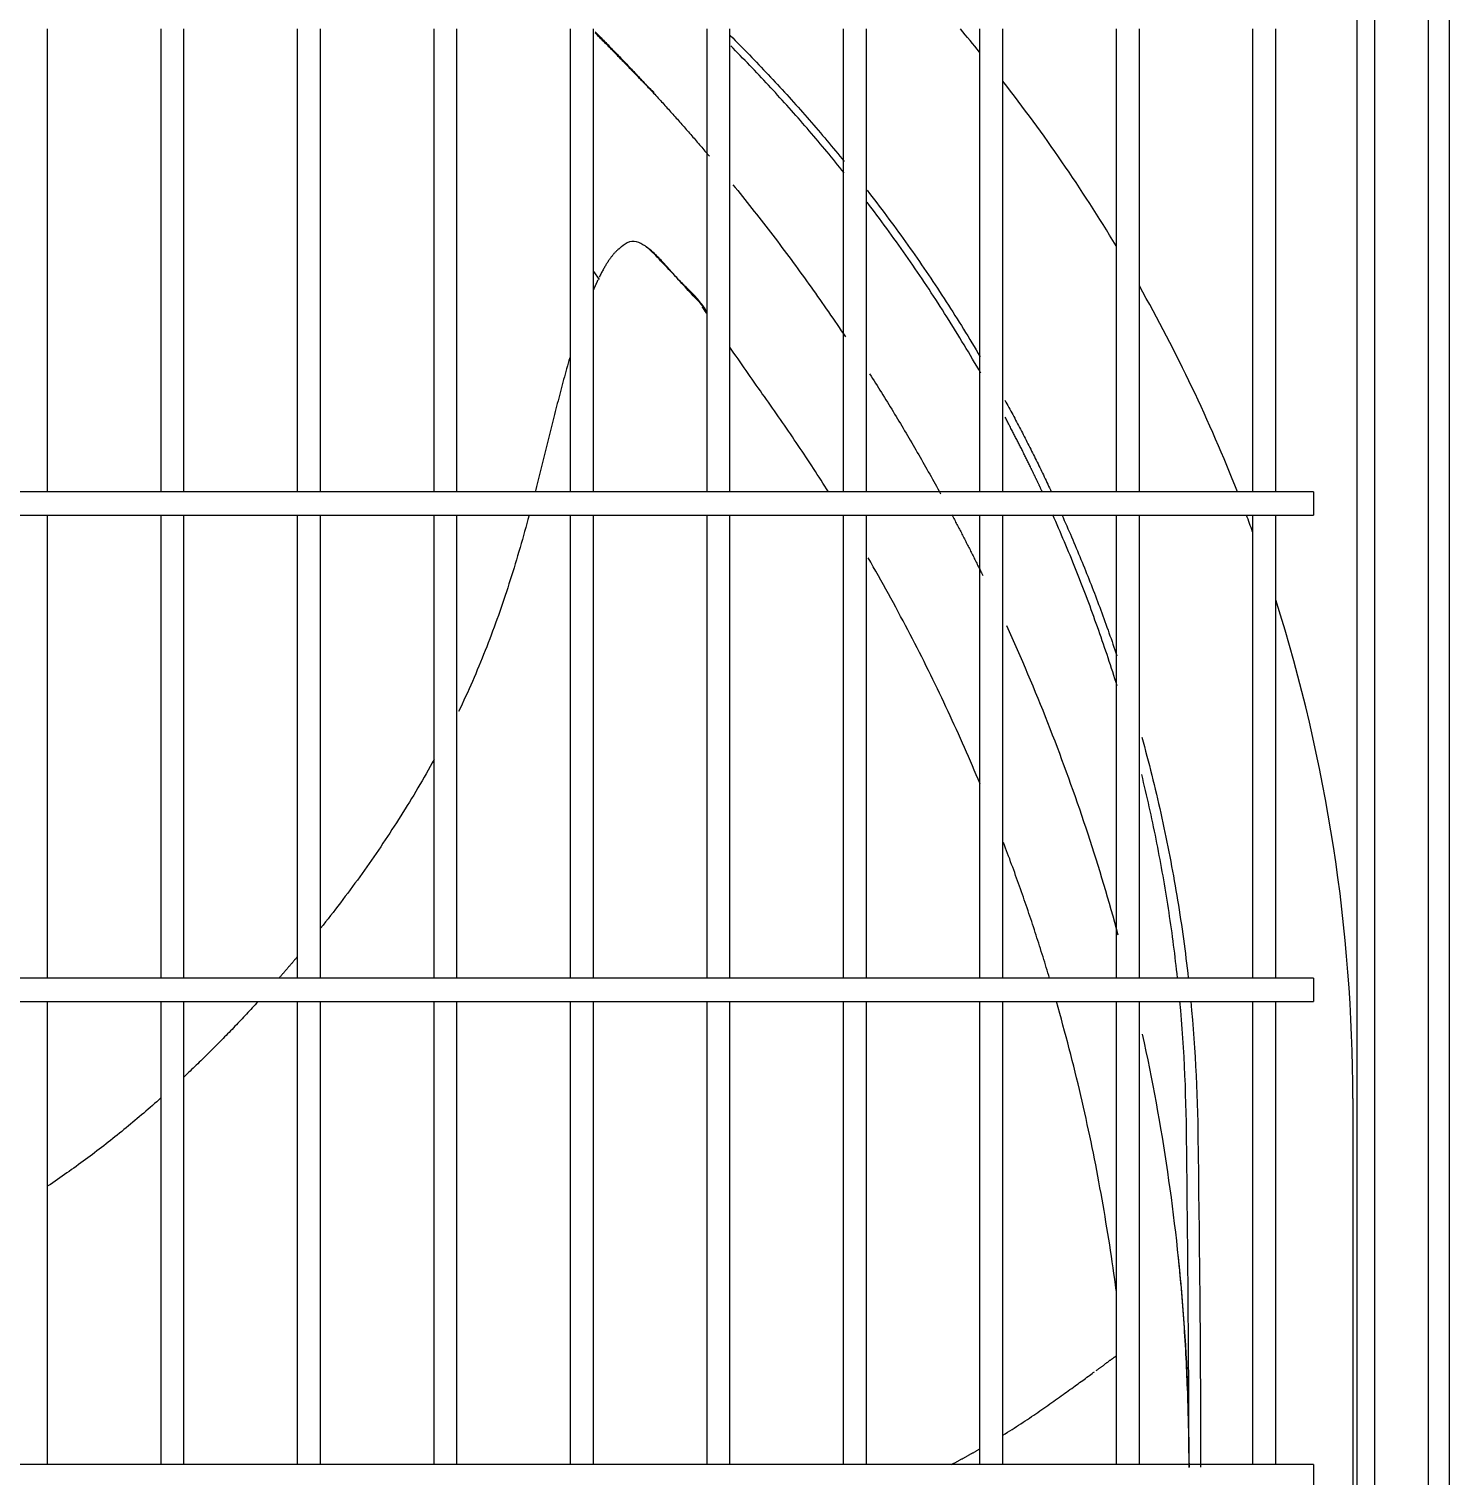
# Model space of a CAD drawing. Header units: millimetres. Extents: x 0 to 504600, y 0 to 118800.
# Drawn here: x 437245.8 to 437490.3, y 46058.7 to 46308 of the extents above; entities that cross this region are included whole.
import ezdxf

# ---------------------------------------------------------------- set-up
doc = ezdxf.new("R2010")
doc.units = ezdxf.units.MM
doc.header["$LTSCALE"] = 200
doc.layers.add('LG-AIRCON', color=240, linetype='Continuous')

# ---------------------------------------------------------------- blocks, each defined once
blk = doc.blocks.new('UXC')
at = {"layer": 'LG-AIRCON', "color": 0}
for p, q in [((371.59, 110.97), (371.59, 650.97)), ((375.12, 650.97), (375.12, 110.97)), ((359.31, 114.82), (359.31, 647.11)), ((362.28, 647.11), (362.28, 114.82)), ((133.8, 550.5), (133.8, 630.24)), ((153.3, 630.24), (153.3, 550.5)), ((157.3, 550.5), (157.3, 630.24)), ((176.8, 630.24), (176.8, 550.5)), ((180.8, 550.5), (180.8, 630.24)), ((200.3, 630.24), (200.3, 550.5)), ((204.3, 550.5), (204.3, 630.24)), ((223.8, 630.24), (223.8, 550.5)), ((227.8, 550.5), (227.8, 630.24)), ((247.3, 630.24), (247.3, 550.5)), ((251.3, 550.5), (251.3, 630.24)), ((270.8, 630.25), (270.8, 550.5)), ((274.8, 550.5), (274.8, 630.25)), ((294.3, 630.25), (294.3, 550.5)), ((298.3, 550.5), (298.3, 630.25)), ((317.8, 630.25), (317.8, 550.5)), ((321.8, 550.5), (321.8, 630.25)), ((341.3, 630.25), (341.3, 550.5)), ((345.3, 550.5), (345.3, 630.25)), ((227.8, 588.48), (228.77, 587.09)), ((351.81, 550.5), (-393.71, 550.5)), ((351.81, 550.5), (351.81, 548.5)), ((351.81, 548.5), (351.81, 546.5)), ((-393.71, 546.5), (351.81, 546.5)), ((133.8, 466.74), (133.8, 546.5)), ((153.3, 546.5), (153.3, 466.74)), ((157.3, 466.74), (157.3, 546.5)), ((176.8, 546.5), (176.8, 466.74)), ((180.8, 466.74), (180.8, 546.5)), ((200.3, 546.5), (200.3, 466.74)), ((204.3, 466.74), (204.3, 546.5)), ((223.8, 546.5), (223.8, 466.74)), ((227.8, 466.74), (227.8, 546.5)), ((247.3, 546.5), (247.3, 466.74)), ((251.3, 466.74), (251.3, 546.5)), ((270.8, 546.5), (270.8, 466.75)), ((274.8, 466.75), (274.8, 546.5)), ((294.3, 546.5), (294.3, 466.75)), ((298.3, 466.75), (298.3, 546.5)), ((317.8, 546.5), (317.8, 466.75)), ((321.8, 466.75), (321.8, 546.5)), ((341.3, 546.5), (341.3, 466.75)), ((345.3, 466.75), (345.3, 546.5)), ((351.81, 466.75), (-393.71, 466.75)), ((351.81, 466.75), (351.81, 464.75)), ((351.81, 464.75), (351.81, 462.75)), ((-393.71, 462.75), (351.81, 462.75)), ((133.8, 383), (133.8, 462.75)), ((153.3, 462.75), (153.3, 383)), ((157.3, 383), (157.3, 462.75)), ((176.8, 462.75), (176.8, 383)), ((180.8, 383), (180.8, 462.75)), ((200.3, 462.75), (200.3, 383)), ((204.3, 383), (204.3, 462.75)), ((223.8, 462.75), (223.8, 383)), ((227.8, 383), (227.8, 462.75)), ((247.3, 462.75), (247.3, 383)), ((251.3, 383), (251.3, 462.75)), ((270.8, 462.75), (270.8, 383)), ((274.8, 383), (274.8, 462.75)), ((294.3, 462.75), (294.3, 383)), ((298.3, 383), (298.3, 462.75)), ((317.8, 462.75), (317.8, 383)), ((321.8, 383), (321.8, 462.75)), ((341.3, 462.75), (341.3, 383)), ((345.3, 383), (345.3, 462.75)), ((358.55, 446), (358.55, 316)), ((351.81, 383), (-393.71, 383)), ((351.81, 383), (351.81, 381)), ((351.81, 381), (351.81, 379))]:
    blk.add_line(p, q, dxfattribs=at)
for points in [[(228.1, 629.55), (228.3, 629.35), (228.51, 629.14), (228.71, 628.94), (228.91, 628.73), (229.12, 628.53), (229.32, 628.32), (229.53, 628.12), (229.73, 627.91), (229.93, 627.71), (230.14, 627.5), (230.34, 627.3), (230.54, 627.09), (230.75, 626.88), (230.95, 626.68), (231.15, 626.47), (231.35, 626.26), (231.56, 626.06), (231.76, 625.85), (231.96, 625.64), (232.16, 625.44), (232.36, 625.23), (232.57, 625.02), (232.77, 624.82), (232.97, 624.61), (233.17, 624.4), (233.37, 624.19), (233.57, 623.98), (233.77, 623.78), (233.98, 623.57), (234.18, 623.36), (234.38, 623.15), (234.58, 622.94), (234.78, 622.74), (234.98, 622.53), (235.18, 622.32), (235.38, 622.11), (235.58, 621.9), (235.78, 621.69), (235.98, 621.49), (236.18, 621.28), (236.38, 621.07), (236.58, 620.86), (236.78, 620.65), (236.98, 620.44), (237.19, 620.23), (237.39, 620.03), (237.59, 619.82), (237.79, 619.61), (237.99, 619.4), (238.19, 619.19)], [(228.11, 629.72), (228.31, 629.52), (228.51, 629.32), (228.71, 629.12), (228.91, 628.92), (229.11, 628.71), (229.31, 628.51), (229.51, 628.31), (229.71, 628.1), (229.91, 627.9), (230.11, 627.7), (230.31, 627.49), (230.51, 627.29), (230.71, 627.08), (230.91, 626.88), (231.11, 626.67), (231.32, 626.46), (231.52, 626.26), (231.72, 626.05), (231.92, 625.84), (232.12, 625.63), (232.32, 625.42), (232.52, 625.22), (232.72, 625.01), (232.93, 624.8), (233.13, 624.59), (233.33, 624.38), (233.53, 624.17), (233.73, 623.95), (233.93, 623.74), (234.13, 623.53), (234.34, 623.32), (234.54, 623.11), (234.74, 622.89), (234.94, 622.68), (235.14, 622.47), (235.34, 622.25), (235.55, 622.04), (235.75, 621.82), (235.95, 621.61), (236.15, 621.39), (236.35, 621.17), (236.55, 620.96), (236.76, 620.74), (236.96, 620.52), (237.16, 620.3), (237.36, 620.09), (237.56, 619.87), (237.77, 619.65), (237.97, 619.43), (238.17, 619.21)], [(251.37, 629.1), (251.79, 628.69), (252.2, 628.27), (252.62, 627.86), (253.03, 627.44), (253.44, 627.02), (253.85, 626.6), (254.26, 626.19), (254.67, 625.77), (255.08, 625.34), (255.49, 624.92), (255.89, 624.5), (256.3, 624.08), (256.7, 623.65), (257.11, 623.23), (257.51, 622.8), (257.91, 622.38), (258.31, 621.95), (258.71, 621.52), (259.11, 621.09), (259.51, 620.66), (259.9, 620.23), (260.3, 619.8), (260.69, 619.37), (261.09, 618.94), (261.48, 618.51), (261.87, 618.07), (262.26, 617.64), (262.65, 617.2), (263.04, 616.77), (263.43, 616.33), (263.82, 615.89), (264.2, 615.45), (264.59, 615.01), (264.97, 614.57), (265.35, 614.13), (265.74, 613.69), (266.12, 613.25), (266.5, 612.81), (266.88, 612.36), (267.25, 611.92), (267.63, 611.47), (268.01, 611.03), (268.38, 610.58), (268.76, 610.13), (269.13, 609.68), (269.5, 609.23), (269.87, 608.78), (270.24, 608.33), (270.61, 607.88), (270.98, 607.43)], [(270.96, 605.47), (270.59, 605.93), (270.22, 606.39), (269.85, 606.84), (269.48, 607.3), (269.11, 607.75), (268.74, 608.2), (268.37, 608.66), (267.99, 609.11), (267.62, 609.56), (267.24, 610.01), (266.86, 610.46), (266.49, 610.91), (266.11, 611.36), (265.73, 611.8), (265.35, 612.25), (264.97, 612.69), (264.58, 613.14), (264.2, 613.58), (263.81, 614.02), (263.43, 614.47), (263.04, 614.91), (262.66, 615.35), (262.27, 615.79), (261.88, 616.22), (261.49, 616.66), (261.1, 617.1), (260.7, 617.53), (260.31, 617.97), (259.92, 618.4), (259.52, 618.84), (259.13, 619.27), (258.73, 619.7), (258.33, 620.13), (257.93, 620.56), (257.53, 620.99), (257.13, 621.42), (256.73, 621.85), (256.33, 622.27), (255.93, 622.7), (255.52, 623.12), (255.12, 623.55), (254.71, 623.97), (254.3, 624.39), (253.9, 624.82), (253.49, 625.24), (253.08, 625.66), (252.67, 626.08), (252.25, 626.49), (251.84, 626.91), (251.43, 627.33)], [(235.79, 621.77), (235.84, 621.72), (235.89, 621.67), (235.93, 621.62), (235.98, 621.56), (236.03, 621.51), (236.08, 621.46), (236.12, 621.41), (236.17, 621.36), (236.22, 621.31), (236.27, 621.26), (236.32, 621.2), (236.36, 621.15), (236.41, 621.1), (236.46, 621.05), (236.51, 621), (236.56, 620.95), (236.61, 620.9), (236.66, 620.85), (236.7, 620.8), (236.75, 620.75), (236.8, 620.7), (236.85, 620.65), (236.9, 620.6), (236.95, 620.55), (237, 620.5), (237.05, 620.45), (237.1, 620.4), (237.15, 620.35), (237.2, 620.3), (237.25, 620.25), (237.3, 620.2), (237.35, 620.15), (237.4, 620.1), (237.45, 620.05), (237.5, 620.01), (237.55, 619.96), (237.6, 619.91), (237.65, 619.86), (237.7, 619.81), (237.75, 619.76), (237.81, 619.71), (237.86, 619.67), (237.91, 619.62), (237.96, 619.57), (238.01, 619.52), (238.06, 619.47), (238.11, 619.43), (238.17, 619.38), (238.22, 619.33), (238.27, 619.28)], [(238.17, 619.21), (238.36, 618.99), (238.56, 618.78), (238.75, 618.56), (238.95, 618.35), (239.14, 618.13), (239.34, 617.92), (239.53, 617.7), (239.73, 617.49), (239.92, 617.27), (240.12, 617.06), (240.31, 616.84), (240.51, 616.62), (240.7, 616.41), (240.89, 616.19), (241.09, 615.98), (241.28, 615.76), (241.48, 615.54), (241.67, 615.33), (241.86, 615.11), (242.06, 614.89), (242.25, 614.68), (242.44, 614.46), (242.63, 614.24), (242.83, 614.03), (243.02, 613.81), (243.21, 613.59), (243.4, 613.38), (243.6, 613.16), (243.79, 612.94), (243.98, 612.72), (244.17, 612.5), (244.36, 612.28), (244.55, 612.07), (244.74, 611.85), (244.93, 611.63), (245.12, 611.41), (245.31, 611.19), (245.5, 610.97), (245.69, 610.75), (245.88, 610.53), (246.07, 610.31), (246.26, 610.09), (246.45, 609.87), (246.64, 609.65), (246.82, 609.43), (247.01, 609.2), (247.2, 608.98), (247.39, 608.76), (247.57, 608.54), (247.76, 608.32)], [(251.82, 603.42), (252.23, 602.91), (252.64, 602.4), (253.05, 601.9), (253.46, 601.39), (253.87, 600.88), (254.27, 600.37), (254.68, 599.86), (255.09, 599.34), (255.49, 598.83), (255.89, 598.32), (256.29, 597.8), (256.69, 597.29), (257.09, 596.77), (257.49, 596.26), (257.89, 595.74), (258.29, 595.22), (258.68, 594.7), (259.08, 594.19), (259.47, 593.67), (259.87, 593.14), (260.26, 592.62), (260.65, 592.1), (261.04, 591.58), (261.43, 591.05), (261.82, 590.53), (262.21, 590), (262.59, 589.48), (262.98, 588.95), (263.36, 588.43), (263.75, 587.9), (264.13, 587.37), (264.51, 586.84), (264.89, 586.31), (265.27, 585.78), (265.65, 585.25), (266.02, 584.71), (266.4, 584.18), (266.78, 583.65), (267.15, 583.11), (267.52, 582.58), (267.9, 582.04), (268.27, 581.51), (268.64, 580.97), (269.01, 580.43), (269.38, 579.89), (269.74, 579.35), (270.11, 578.81), (270.48, 578.27), (270.84, 577.73), (271.2, 577.19)], [(274.92, 602.47), (275.34, 601.93), (275.76, 601.38), (276.18, 600.83), (276.6, 600.28), (277.02, 599.73), (277.44, 599.17), (277.85, 598.62), (278.27, 598.06), (278.68, 597.51), (279.09, 596.95), (279.5, 596.39), (279.91, 595.83), (280.32, 595.27), (280.72, 594.71), (281.13, 594.15), (281.53, 593.59), (281.93, 593.02), (282.33, 592.45), (282.73, 591.89), (283.13, 591.32), (283.52, 590.75), (283.92, 590.18), (284.31, 589.61), (284.7, 589.04), (285.09, 588.46), (285.48, 587.89), (285.87, 587.31), (286.26, 586.74), (286.64, 586.16), (287.03, 585.58), (287.41, 585), (287.79, 584.42), (288.17, 583.84), (288.55, 583.25), (288.92, 582.67), (289.3, 582.08), (289.67, 581.5), (290.04, 580.91), (290.42, 580.32), (290.78, 579.73), (291.15, 579.14), (291.52, 578.55), (291.89, 577.95), (292.25, 577.36), (292.61, 576.76), (292.97, 576.17), (293.33, 575.57), (293.69, 574.97), (294.05, 574.37), (294.4, 573.77)], [(294.5, 570.94), (294.15, 571.56), (293.79, 572.17), (293.44, 572.78), (293.08, 573.39), (292.72, 574), (292.36, 574.61), (291.99, 575.22), (291.63, 575.83), (291.26, 576.43), (290.89, 577.04), (290.52, 577.64), (290.15, 578.25), (289.78, 578.85), (289.41, 579.45), (289.03, 580.05), (288.65, 580.65), (288.27, 581.25), (287.89, 581.85), (287.51, 582.45), (287.13, 583.04), (286.74, 583.64), (286.36, 584.23), (285.97, 584.82), (285.58, 585.42), (285.19, 586.01), (284.79, 586.6), (284.4, 587.18), (284, 587.77), (283.61, 588.36), (283.21, 588.94), (282.81, 589.53), (282.4, 590.11), (282, 590.69), (281.6, 591.27), (281.19, 591.85), (280.78, 592.43), (280.37, 593.01), (279.96, 593.58), (279.55, 594.16), (279.13, 594.73), (278.72, 595.31), (278.3, 595.88), (277.88, 596.45), (277.46, 597.02), (277.04, 597.59), (276.62, 598.16), (276.19, 598.72), (275.77, 599.29), (275.34, 599.86), (274.91, 600.42)], [(247.34, 581.24), (247.25, 581.58), (247.11, 581.9), (246.9, 582.2), (246.66, 582.51), (246.39, 582.81), (246.11, 583.11), (245.83, 583.41), (245.54, 583.71), (245.26, 584), (244.98, 584.3), (244.69, 584.6), (244.41, 584.9), (244.13, 585.2), (243.86, 585.51), (243.58, 585.81), (243.3, 586.12), (243.03, 586.42), (242.75, 586.73), (242.47, 587.03), (242.19, 587.33), (241.91, 587.63), (241.63, 587.94), (241.35, 588.24), (241.07, 588.54), (240.79, 588.84), (240.5, 589.14), (240.22, 589.43), (239.94, 589.73), (239.65, 590.03), (239.37, 590.33), (239.09, 590.63), (238.8, 590.93), (238.52, 591.23), (238.23, 591.52), (237.94, 591.81), (237.64, 592.09), (237.33, 592.36), (237.01, 592.62), (236.68, 592.86), (236.33, 593.08), (235.97, 593.28), (235.59, 593.44), (235.2, 593.55), (234.79, 593.61), (234.39, 593.62), (233.99, 593.55), (233.61, 593.41), (233.26, 593.2), (232.93, 592.96), (232.62, 592.69)], [(232.62, 592.69), (232.54, 592.64), (232.47, 592.59), (232.4, 592.54), (232.33, 592.49), (232.27, 592.44), (232.21, 592.39), (232.15, 592.34), (232.08, 592.29), (232.02, 592.23), (231.95, 592.17), (231.87, 592.09), (231.79, 592.02), (231.71, 591.94), (231.63, 591.86), (231.55, 591.78), (231.48, 591.7), (231.41, 591.62), (231.34, 591.54), (231.27, 591.46), (231.2, 591.38), (231.12, 591.28), (231.04, 591.19), (230.96, 591.08), (230.88, 590.98), (230.8, 590.87), (230.72, 590.76), (230.64, 590.66), (230.57, 590.56), (230.5, 590.46), (230.42, 590.35), (230.34, 590.23), (230.26, 590.1), (230.17, 589.96), (230.09, 589.84), (230.01, 589.72), (229.94, 589.6), (229.86, 589.47), (229.78, 589.34), (229.7, 589.2), (229.62, 589.06), (229.53, 588.91), (229.45, 588.75), (229.37, 588.61), (229.29, 588.46), (229.21, 588.32), (229.14, 588.17), (229.06, 588.02), (228.97, 587.85), (228.89, 587.69), (228.81, 587.52)], [(246.82, 582.36), (246.65, 582.59), (246.48, 582.82), (246.3, 583.04), (246.12, 583.27), (245.94, 583.49), (245.75, 583.71), (245.56, 583.93), (245.37, 584.14), (245.18, 584.35), (244.98, 584.56), (244.78, 584.76), (244.58, 584.97), (244.37, 585.17), (244.17, 585.37), (243.96, 585.57), (243.75, 585.77), (243.55, 585.97), (243.34, 586.17), (243.14, 586.38), (242.93, 586.58), (242.73, 586.79), (242.53, 586.99), (242.34, 587.2), (242.14, 587.41), (241.95, 587.63), (241.76, 587.84), (241.56, 588.05), (241.37, 588.27), (241.18, 588.48), (240.99, 588.7), (240.8, 588.91), (240.61, 589.13), (240.42, 589.34), (240.23, 589.56), (240.03, 589.77), (239.84, 589.98), (239.64, 590.19), (239.45, 590.4), (239.25, 590.6), (239.05, 590.81), (238.84, 591.01), (238.64, 591.22), (238.43, 591.42), (238.23, 591.62), (238.01, 591.81), (237.8, 592.01), (237.58, 592.2), (237.36, 592.39), (237.13, 592.56), (236.89, 592.72)], [(228.56, 587.02), (228.55, 586.98), (228.53, 586.95), (228.52, 586.92), (228.5, 586.88), (228.49, 586.85), (228.47, 586.81), (228.45, 586.78), (228.44, 586.74), (228.42, 586.71), (228.41, 586.68), (228.39, 586.64), (228.38, 586.61), (228.36, 586.57), (228.34, 586.54), (228.33, 586.5), (228.31, 586.47), (228.3, 586.44), (228.28, 586.4), (228.27, 586.37), (228.25, 586.33), (228.23, 586.3), (228.22, 586.26), (228.2, 586.23), (228.19, 586.19), (228.17, 586.16), (228.16, 586.12), (228.14, 586.09), (228.12, 586.06), (228.11, 586.02), (228.09, 585.99), (228.08, 585.95), (228.06, 585.92), (228.05, 585.88), (228.03, 585.85), (228.02, 585.81), (228, 585.78), (227.99, 585.74), (227.97, 585.71), (227.95, 585.67), (227.94, 585.64), (227.92, 585.6), (227.91, 585.57), (227.89, 585.53), (227.88, 585.5), (227.86, 585.47), (227.85, 585.43), (227.83, 585.4), (227.82, 585.36), (227.8, 585.33), (227.79, 585.29)], [(247.32, 581.22), (247.3, 581.24), (247.29, 581.26), (247.27, 581.28), (247.26, 581.31), (247.24, 581.33), (247.23, 581.35), (247.21, 581.37), (247.2, 581.4), (247.18, 581.42), (247.17, 581.44), (247.15, 581.46), (247.14, 581.48), (247.12, 581.51), (247.1, 581.53), (247.09, 581.55), (247.07, 581.57), (247.06, 581.6), (247.04, 581.62), (247.03, 581.64), (247.01, 581.66), (247, 581.68), (246.98, 581.71), (246.97, 581.73), (246.95, 581.75), (246.94, 581.77), (246.92, 581.8), (246.91, 581.82), (246.89, 581.84), (246.88, 581.86), (246.86, 581.89), (246.85, 581.91), (246.83, 581.93), (246.82, 581.95), (246.8, 581.97), (246.79, 582), (246.77, 582.02), (246.76, 582.04), (246.74, 582.06), (246.73, 582.09), (246.71, 582.11), (246.7, 582.13), (246.68, 582.15), (246.67, 582.18), (246.65, 582.2), (246.63, 582.22), (246.62, 582.24), (246.6, 582.26), (246.59, 582.29), (246.57, 582.31), (246.56, 582.33)], [(223.71, 573.59), (223.57, 573.13), (223.44, 572.66), (223.31, 572.2), (223.18, 571.73), (223.05, 571.27), (222.92, 570.8), (222.8, 570.34), (222.67, 569.87), (222.55, 569.41), (222.42, 568.95), (222.3, 568.49), (222.18, 568.02), (222.06, 567.56), (221.94, 567.1), (221.82, 566.63), (221.7, 566.17), (221.58, 565.71), (221.46, 565.25), (221.35, 564.79), (221.23, 564.33), (221.11, 563.86), (221, 563.4), (220.88, 562.94), (220.76, 562.48), (220.65, 562.02), (220.54, 561.56), (220.42, 561.1), (220.31, 560.64), (220.19, 560.18), (220.08, 559.72), (219.96, 559.25), (219.85, 558.79), (219.74, 558.33), (219.62, 557.87), (219.51, 557.41), (219.39, 556.95), (219.28, 556.49), (219.16, 556.03), (219.05, 555.56), (218.93, 555.1), (218.82, 554.64), (218.7, 554.18), (218.59, 553.72), (218.47, 553.25), (218.35, 552.79), (218.24, 552.33), (218.12, 551.87), (218, 551.41), (217.88, 550.94), (217.76, 550.48)], [(268.26, 550.51), (267.95, 551.01), (267.63, 551.51), (267.31, 552.01), (266.99, 552.52), (266.67, 553.02), (266.35, 553.52), (266.02, 554.02), (265.7, 554.52), (265.38, 555.02), (265.05, 555.52), (264.72, 556.02), (264.39, 556.52), (264.06, 557.02), (263.73, 557.51), (263.4, 558.01), (263.07, 558.51), (262.73, 559.01), (262.39, 559.5), (262.06, 560), (261.72, 560.5), (261.38, 560.99), (261.04, 561.49), (260.69, 561.98), (260.35, 562.47), (260.01, 562.97), (259.66, 563.46), (259.32, 563.96), (258.97, 564.45), (258.62, 564.95), (258.28, 565.44), (257.93, 565.94), (257.58, 566.43), (257.23, 566.93), (256.88, 567.42), (256.54, 567.92), (256.19, 568.41), (255.84, 568.91), (255.49, 569.41), (255.14, 569.9), (254.79, 570.4), (254.44, 570.9), (254.09, 571.4), (253.74, 571.9), (253.4, 572.4), (253.05, 572.9), (252.7, 573.4), (252.35, 573.9), (252, 574.41), (251.65, 574.91), (251.3, 575.41)], [(275.35, 570.85), (275.61, 570.44), (275.87, 570.04), (276.12, 569.63), (276.38, 569.23), (276.63, 568.82), (276.89, 568.42), (277.14, 568.01), (277.4, 567.6), (277.65, 567.2), (277.9, 566.79), (278.16, 566.38), (278.41, 565.97), (278.66, 565.56), (278.91, 565.15), (279.16, 564.74), (279.41, 564.33), (279.66, 563.92), (279.91, 563.51), (280.15, 563.1), (280.4, 562.69), (280.65, 562.28), (280.89, 561.87), (281.14, 561.46), (281.38, 561.04), (281.63, 560.63), (281.87, 560.22), (282.12, 559.81), (282.36, 559.39), (282.6, 558.98), (282.84, 558.56), (283.08, 558.15), (283.32, 557.73), (283.56, 557.32), (283.8, 556.9), (284.04, 556.49), (284.28, 556.07), (284.52, 555.65), (284.75, 555.23), (284.99, 554.82), (285.23, 554.4), (285.46, 553.98), (285.7, 553.56), (285.93, 553.14), (286.17, 552.72), (286.4, 552.31), (286.63, 551.89), (286.86, 551.47), (287.09, 551.05), (287.32, 550.62), (287.55, 550.2)], [(298.65, 566.3), (298.82, 565.99), (298.99, 565.68), (299.16, 565.37), (299.33, 565.06), (299.5, 564.75), (299.66, 564.43), (299.83, 564.12), (300, 563.81), (300.17, 563.5), (300.33, 563.19), (300.5, 562.87), (300.66, 562.56), (300.83, 562.25), (300.99, 561.93), (301.16, 561.62), (301.32, 561.31), (301.48, 560.99), (301.65, 560.68), (301.81, 560.37), (301.97, 560.05), (302.13, 559.74), (302.29, 559.42), (302.45, 559.11), (302.61, 558.79), (302.77, 558.48), (302.93, 558.16), (303.09, 557.85), (303.25, 557.53), (303.41, 557.22), (303.57, 556.9), (303.72, 556.59), (303.88, 556.27), (304.04, 555.95), (304.19, 555.64), (304.35, 555.32), (304.5, 555), (304.66, 554.69), (304.81, 554.37), (304.97, 554.05), (305.12, 553.74), (305.27, 553.42), (305.42, 553.1), (305.58, 552.78), (305.73, 552.46), (305.88, 552.15), (306.03, 551.83), (306.18, 551.51), (306.33, 551.19), (306.48, 550.87), (306.63, 550.55)], [(303.13, 554.62), (303.04, 554.8), (302.95, 554.98), (302.87, 555.15), (302.78, 555.33), (302.7, 555.5), (302.61, 555.68), (302.52, 555.86), (302.44, 556.03), (302.35, 556.21), (302.26, 556.38), (302.18, 556.56), (302.09, 556.73), (302, 556.91), (301.92, 557.08), (301.83, 557.26), (301.74, 557.44), (301.65, 557.61), (301.57, 557.79), (301.48, 557.96), (301.39, 558.14), (301.3, 558.31), (301.21, 558.49), (301.12, 558.66), (301.04, 558.84), (300.95, 559.01), (300.86, 559.19), (300.77, 559.36), (300.68, 559.53), (300.59, 559.71), (300.5, 559.88), (300.41, 560.06), (300.32, 560.23), (300.23, 560.41), (300.14, 560.58), (300.05, 560.76), (299.96, 560.93), (299.87, 561.1), (299.78, 561.28), (299.69, 561.45), (299.6, 561.63), (299.51, 561.8), (299.42, 561.97), (299.33, 562.15), (299.23, 562.32), (299.14, 562.5), (299.05, 562.67), (298.96, 562.84), (298.87, 563.02), (298.78, 563.19), (298.68, 563.36)], [(305.05, 550.57), (305.02, 550.65), (304.98, 550.73), (304.94, 550.81), (304.9, 550.89), (304.86, 550.97), (304.83, 551.05), (304.79, 551.14), (304.75, 551.22), (304.71, 551.3), (304.67, 551.38), (304.64, 551.46), (304.6, 551.54), (304.56, 551.62), (304.52, 551.71), (304.48, 551.79), (304.44, 551.87), (304.41, 551.95), (304.37, 552.03), (304.33, 552.11), (304.29, 552.19), (304.25, 552.27), (304.21, 552.36), (304.18, 552.44), (304.14, 552.52), (304.1, 552.6), (304.06, 552.68), (304.02, 552.76), (303.98, 552.84), (303.94, 552.92), (303.91, 553), (303.87, 553.09), (303.83, 553.17), (303.79, 553.25), (303.75, 553.33), (303.71, 553.41), (303.67, 553.49), (303.63, 553.57), (303.59, 553.65), (303.56, 553.73), (303.52, 553.82), (303.48, 553.9), (303.44, 553.98), (303.4, 554.06), (303.36, 554.14), (303.32, 554.22), (303.28, 554.3), (303.24, 554.38), (303.2, 554.46), (303.16, 554.54), (303.13, 554.62)], [(216.71, 546.48), (216.52, 545.78), (216.33, 545.08), (216.14, 544.39), (215.95, 543.69), (215.75, 542.99), (215.56, 542.3), (215.36, 541.6), (215.16, 540.91), (214.96, 540.22), (214.75, 539.52), (214.55, 538.83), (214.34, 538.14), (214.13, 537.45), (213.91, 536.76), (213.7, 536.07), (213.48, 535.38), (213.26, 534.69), (213.04, 534.01), (212.82, 533.32), (212.59, 532.64), (212.36, 531.95), (212.13, 531.27), (211.9, 530.59), (211.66, 529.91), (211.43, 529.23), (211.18, 528.55), (210.94, 527.87), (210.69, 527.2), (210.45, 526.52), (210.2, 525.85), (209.94, 525.18), (209.68, 524.51), (209.42, 523.84), (209.16, 523.17), (208.9, 522.5), (208.63, 521.84), (208.36, 521.17), (208.09, 520.51), (207.81, 519.85), (207.53, 519.19), (207.25, 518.53), (206.96, 517.87), (206.67, 517.21), (206.38, 516.56), (206.09, 515.91), (205.8, 515.26), (205.5, 514.61), (205.2, 513.96), (204.89, 513.31), (204.59, 512.67)], [(289.51, 546.57), (289.62, 546.36), (289.73, 546.15), (289.84, 545.95), (289.95, 545.74), (290.06, 545.53), (290.17, 545.32), (290.28, 545.12), (290.39, 544.91), (290.5, 544.7), (290.6, 544.49), (290.71, 544.28), (290.82, 544.08), (290.93, 543.87), (291.04, 543.66), (291.15, 543.45), (291.25, 543.24), (291.36, 543.03), (291.47, 542.83), (291.58, 542.62), (291.68, 542.41), (291.79, 542.2), (291.9, 541.99), (292, 541.78), (292.11, 541.57), (292.22, 541.36), (292.32, 541.15), (292.43, 540.95), (292.54, 540.74), (292.64, 540.53), (292.75, 540.32), (292.85, 540.11), (292.96, 539.9), (293.07, 539.69), (293.17, 539.48), (293.28, 539.27), (293.38, 539.06), (293.49, 538.85), (293.59, 538.64), (293.69, 538.43), (293.8, 538.22), (293.9, 538.01), (294.01, 537.8), (294.11, 537.59), (294.22, 537.38), (294.32, 537.17), (294.42, 536.96), (294.53, 536.75), (294.63, 536.54), (294.73, 536.32), (294.84, 536.11)], [(317.96, 517.09), (317.78, 517.7), (317.59, 518.3), (317.4, 518.9), (317.21, 519.5), (317.01, 520.1), (316.82, 520.7), (316.62, 521.3), (316.42, 521.9), (316.23, 522.49), (316.03, 523.09), (315.82, 523.69), (315.62, 524.28), (315.42, 524.88), (315.21, 525.48), (315, 526.07), (314.8, 526.66), (314.59, 527.26), (314.37, 527.85), (314.16, 528.44), (313.95, 529.03), (313.73, 529.63), (313.52, 530.22), (313.3, 530.81), (313.08, 531.4), (312.86, 531.99), (312.63, 532.58), (312.41, 533.16), (312.19, 533.75), (311.96, 534.34), (311.73, 534.93), (311.5, 535.51), (311.27, 536.1), (311.04, 536.68), (310.81, 537.27), (310.57, 537.85), (310.33, 538.43), (310.1, 539.02), (309.86, 539.6), (309.62, 540.18), (309.38, 540.76), (309.13, 541.34), (308.89, 541.92), (308.64, 542.5), (308.4, 543.08), (308.15, 543.66), (307.9, 544.24), (307.65, 544.82), (307.39, 545.39), (307.14, 545.97), (306.88, 546.55)], [(308.45, 546.56), (308.67, 546.08), (308.88, 545.6), (309.09, 545.13), (309.3, 544.65), (309.51, 544.17), (309.71, 543.69), (309.92, 543.21), (310.13, 542.74), (310.33, 542.26), (310.54, 541.78), (310.74, 541.3), (310.94, 540.82), (311.14, 540.33), (311.34, 539.85), (311.54, 539.37), (311.74, 538.89), (311.94, 538.41), (312.13, 537.93), (312.33, 537.44), (312.52, 536.96), (312.72, 536.48), (312.91, 535.99), (313.1, 535.51), (313.29, 535.02), (313.48, 534.54), (313.67, 534.05), (313.86, 533.57), (314.05, 533.08), (314.23, 532.59), (314.42, 532.11), (314.6, 531.62), (314.79, 531.13), (314.97, 530.64), (315.15, 530.15), (315.33, 529.67), (315.51, 529.18), (315.69, 528.69), (315.87, 528.2), (316.05, 527.71), (316.22, 527.22), (316.4, 526.72), (316.57, 526.23), (316.74, 525.74), (316.92, 525.25), (317.09, 524.76), (317.26, 524.26), (317.43, 523.77), (317.6, 523.28), (317.76, 522.78), (317.93, 522.29)], [(294.37, 500.24), (294.04, 501.02), (293.71, 501.79), (293.38, 502.57), (293.05, 503.35), (292.71, 504.13), (292.37, 504.91), (292.03, 505.69), (291.69, 506.47), (291.35, 507.25), (291, 508.03), (290.65, 508.81), (290.3, 509.59), (289.94, 510.37), (289.58, 511.15), (289.23, 511.93), (288.86, 512.71), (288.5, 513.49), (288.13, 514.27), (287.76, 515.05), (287.39, 515.83), (287.02, 516.61), (286.64, 517.39), (286.26, 518.17), (285.88, 518.95), (285.5, 519.73), (285.11, 520.51), (284.72, 521.29), (284.33, 522.07), (283.94, 522.85), (283.54, 523.63), (283.14, 524.41), (282.74, 525.19), (282.34, 525.96), (281.93, 526.74), (281.53, 527.52), (281.11, 528.3), (280.7, 529.07), (280.29, 529.85), (279.87, 530.63), (279.45, 531.41), (279.02, 532.18), (278.6, 532.96), (278.17, 533.73), (277.74, 534.51), (277.31, 535.28), (276.87, 536.06), (276.43, 536.83), (275.99, 537.61), (275.55, 538.38), (275.11, 539.15)], [(298.91, 527.48), (299.38, 526.45), (299.84, 525.42), (300.3, 524.38), (300.76, 523.34), (301.21, 522.31), (301.66, 521.27), (302.11, 520.22), (302.56, 519.18), (303, 518.14), (303.44, 517.09), (303.87, 516.04), (304.3, 515), (304.73, 513.95), (305.15, 512.89), (305.57, 511.84), (305.99, 510.79), (306.4, 509.73), (306.81, 508.68), (307.22, 507.62), (307.62, 506.56), (308.02, 505.5), (308.42, 504.44), (308.81, 503.37), (309.2, 502.31), (309.59, 501.24), (309.97, 500.17), (310.35, 499.11), (310.73, 498.04), (311.1, 496.97), (311.47, 495.89), (311.84, 494.82), (312.2, 493.75), (312.56, 492.67), (312.91, 491.59), (313.26, 490.52), (313.61, 489.44), (313.96, 488.36), (314.3, 487.28), (314.63, 486.19), (314.97, 485.11), (315.3, 484.03), (315.63, 482.94), (315.95, 481.85), (316.27, 480.77), (316.59, 479.68), (316.9, 478.59), (317.21, 477.5), (317.52, 476.41), (317.82, 475.31), (318.12, 474.22)], [(322.22, 508.27), (322.44, 507.46), (322.66, 506.64), (322.88, 505.83), (323.09, 505.01), (323.31, 504.2), (323.52, 503.38), (323.73, 502.56), (323.93, 501.74), (324.13, 500.93), (324.33, 500.1), (324.53, 499.28), (324.73, 498.46), (324.92, 497.64), (325.11, 496.81), (325.3, 495.99), (325.48, 495.16), (325.67, 494.33), (325.85, 493.5), (326.03, 492.67), (326.2, 491.84), (326.37, 491.01), (326.54, 490.18), (326.71, 489.35), (326.88, 488.51), (327.04, 487.68), (327.2, 486.85), (327.36, 486.01), (327.51, 485.18), (327.66, 484.35), (327.81, 483.51), (327.96, 482.68), (328.1, 481.85), (328.24, 481.01), (328.38, 480.18), (328.51, 479.34), (328.64, 478.51), (328.77, 477.67), (328.9, 476.84), (329.03, 476), (329.15, 475.17), (329.27, 474.33), (329.38, 473.5), (329.5, 472.66), (329.61, 471.82), (329.72, 470.99), (329.82, 470.15), (329.93, 469.31), (330.03, 468.48), (330.13, 467.64), (330.22, 466.8)], [(200.37, 504.44), (200.03, 503.82), (199.69, 503.2), (199.34, 502.58), (198.99, 501.96), (198.64, 501.35), (198.29, 500.73), (197.93, 500.12), (197.58, 499.51), (197.22, 498.9), (196.85, 498.3), (196.49, 497.69), (196.12, 497.09), (195.75, 496.49), (195.38, 495.89), (195.01, 495.29), (194.63, 494.69), (194.26, 494.1), (193.88, 493.51), (193.5, 492.91), (193.11, 492.33), (192.73, 491.74), (192.34, 491.15), (191.95, 490.56), (191.56, 489.98), (191.17, 489.4), (190.78, 488.82), (190.38, 488.24), (189.98, 487.66), (189.58, 487.09), (189.18, 486.51), (188.78, 485.94), (188.37, 485.37), (187.97, 484.8), (187.56, 484.23), (187.15, 483.66), (186.74, 483.1), (186.32, 482.54), (185.91, 481.97), (185.49, 481.41), (185.08, 480.85), (184.66, 480.3), (184.24, 479.74), (183.81, 479.18), (183.39, 478.63), (182.96, 478.08), (182.54, 477.53), (182.11, 476.98), (181.68, 476.43), (181.25, 475.88), (180.82, 475.34)], [(328.37, 466.82), (328.29, 467.52), (328.21, 468.22), (328.13, 468.93), (328.05, 469.63), (327.96, 470.33), (327.88, 471.04), (327.79, 471.74), (327.7, 472.44), (327.61, 473.15), (327.51, 473.85), (327.42, 474.55), (327.32, 475.26), (327.22, 475.96), (327.12, 476.66), (327.01, 477.36), (326.91, 478.07), (326.8, 478.77), (326.69, 479.47), (326.58, 480.17), (326.47, 480.87), (326.35, 481.58), (326.24, 482.28), (326.12, 482.98), (326, 483.68), (325.88, 484.38), (325.75, 485.08), (325.63, 485.79), (325.5, 486.49), (325.37, 487.19), (325.23, 487.89), (325.1, 488.59), (324.97, 489.29), (324.83, 489.99), (324.69, 490.69), (324.55, 491.39), (324.4, 492.09), (324.26, 492.79), (324.11, 493.49), (323.96, 494.18), (323.81, 494.88), (323.66, 495.58), (323.5, 496.27), (323.35, 496.97), (323.19, 497.66), (323.03, 498.35), (322.87, 499.05), (322.71, 499.74), (322.54, 500.43), (322.38, 501.12), (322.21, 501.81)], [(306.34, 466.74), (306.2, 467.2), (306.06, 467.66), (305.92, 468.13), (305.78, 468.59), (305.64, 469.05), (305.5, 469.52), (305.35, 469.98), (305.21, 470.44), (305.06, 470.91), (304.92, 471.37), (304.77, 471.84), (304.62, 472.3), (304.47, 472.77), (304.32, 473.24), (304.17, 473.7), (304.02, 474.17), (303.87, 474.63), (303.72, 475.1), (303.57, 475.57), (303.41, 476.03), (303.26, 476.5), (303.1, 476.97), (302.94, 477.43), (302.79, 477.9), (302.63, 478.37), (302.47, 478.84), (302.31, 479.3), (302.15, 479.77), (301.99, 480.24), (301.83, 480.71), (301.66, 481.18), (301.5, 481.65), (301.33, 482.12), (301.17, 482.59), (301, 483.05), (300.84, 483.52), (300.67, 483.99), (300.5, 484.46), (300.33, 484.93), (300.16, 485.4), (299.99, 485.87), (299.81, 486.34), (299.64, 486.81), (299.47, 487.28), (299.29, 487.76), (299.12, 488.23), (298.94, 488.7), (298.76, 489.17), (298.59, 489.64), (298.41, 490.11)], [(176.86, 470.5), (176.8, 470.42), (176.73, 470.35), (176.67, 470.27), (176.6, 470.19), (176.54, 470.12), (176.48, 470.04), (176.41, 469.97), (176.35, 469.89), (176.28, 469.81), (176.22, 469.74), (176.15, 469.66), (176.09, 469.59), (176.03, 469.51), (175.96, 469.44), (175.9, 469.36), (175.83, 469.28), (175.77, 469.21), (175.7, 469.13), (175.64, 469.06), (175.58, 468.98), (175.51, 468.91), (175.45, 468.83), (175.38, 468.75), (175.32, 468.68), (175.25, 468.6), (175.19, 468.53), (175.12, 468.45), (175.06, 468.38), (174.99, 468.3), (174.93, 468.23), (174.86, 468.15), (174.8, 468.08), (174.73, 468), (174.67, 467.92), (174.6, 467.85), (174.54, 467.77), (174.48, 467.7), (174.41, 467.62), (174.35, 467.55), (174.28, 467.47), (174.22, 467.4), (174.15, 467.32), (174.08, 467.25), (174.02, 467.17), (173.95, 467.1), (173.89, 467.02), (173.82, 466.95), (173.76, 466.87), (173.69, 466.8), (173.63, 466.72)], [(170.05, 462.71), (169.8, 462.44), (169.56, 462.17), (169.31, 461.91), (169.06, 461.64), (168.81, 461.37), (168.57, 461.1), (168.32, 460.84), (168.07, 460.57), (167.82, 460.3), (167.57, 460.04), (167.32, 459.77), (167.07, 459.51), (166.82, 459.25), (166.57, 458.98), (166.32, 458.72), (166.07, 458.46), (165.82, 458.19), (165.57, 457.93), (165.32, 457.67), (165.06, 457.41), (164.81, 457.15), (164.56, 456.89), (164.3, 456.63), (164.05, 456.37), (163.79, 456.11), (163.54, 455.85), (163.28, 455.59), (163.03, 455.33), (162.77, 455.07), (162.52, 454.82), (162.26, 454.56), (162, 454.3), (161.74, 454.05), (161.49, 453.79), (161.23, 453.54), (160.97, 453.28), (160.71, 453.03), (160.45, 452.77), (160.19, 452.52), (159.93, 452.27), (159.67, 452.01), (159.41, 451.76), (159.15, 451.51), (158.89, 451.26), (158.62, 451.01), (158.36, 450.76), (158.1, 450.51), (157.83, 450.26), (157.57, 450.01), (157.31, 449.76)], [(317.82, 412.95), (317.69, 413.93), (317.56, 414.92), (317.42, 415.9), (317.28, 416.88), (317.13, 417.87), (316.99, 418.85), (316.84, 419.83), (316.69, 420.82), (316.53, 421.8), (316.38, 422.78), (316.22, 423.77), (316.05, 424.75), (315.89, 425.73), (315.72, 426.72), (315.55, 427.7), (315.38, 428.69), (315.2, 429.68), (315.02, 430.66), (314.84, 431.65), (314.66, 432.64), (314.47, 433.63), (314.28, 434.62), (314.08, 435.61), (313.88, 436.6), (313.68, 437.59), (313.48, 438.58), (313.27, 439.58), (313.06, 440.57), (312.84, 441.57), (312.62, 442.56), (312.4, 443.56), (312.18, 444.56), (311.95, 445.56), (311.71, 446.56), (311.48, 447.56), (311.24, 448.56), (311, 449.57), (310.75, 450.57), (310.5, 451.58), (310.25, 452.59), (309.99, 453.59), (309.73, 454.6), (309.47, 455.61), (309.2, 456.63), (308.93, 457.64), (308.65, 458.65), (308.37, 459.67), (308.09, 460.68), (307.81, 461.7), (307.52, 462.72)], [(330.35, 382.49), (330.35, 384.1), (330.34, 385.71), (330.34, 387.32), (330.33, 388.92), (330.33, 390.53), (330.32, 392.14), (330.31, 393.75), (330.31, 395.35), (330.3, 396.96), (330.29, 398.57), (330.28, 400.18), (330.27, 401.78), (330.26, 403.39), (330.25, 405), (330.24, 406.61), (330.23, 408.21), (330.22, 409.82), (330.21, 411.43), (330.19, 413.03), (330.18, 414.64), (330.17, 416.25), (330.15, 417.85), (330.14, 419.46), (330.12, 421.07), (330.1, 422.68), (330.09, 424.28), (330.07, 425.89), (330.05, 427.5), (330.04, 429.1), (330.02, 430.71), (330.01, 432.32), (329.99, 433.92), (329.97, 435.53), (329.96, 437.14), (329.94, 438.74), (329.92, 440.35), (329.89, 441.96), (329.86, 443.56), (329.82, 445.17), (329.77, 446.77), (329.72, 448.38), (329.65, 449.98), (329.58, 451.59), (329.49, 453.19), (329.4, 454.79), (329.29, 456.39), (329.18, 458), (329.05, 459.6), (328.92, 461.2), (328.77, 462.8)], [(330.64, 462.78), (330.79, 461.18), (330.94, 459.58), (331.07, 457.98), (331.19, 456.38), (331.3, 454.78), (331.4, 453.18), (331.49, 451.58), (331.57, 449.98), (331.64, 448.37), (331.7, 446.77), (331.75, 445.17), (331.8, 443.56), (331.84, 441.96), (331.87, 440.35), (331.89, 438.74), (331.92, 437.14), (331.94, 435.53), (331.96, 433.92), (331.98, 432.32), (331.99, 430.71), (332.01, 429.1), (332.03, 427.5), (332.05, 425.89), (332.07, 424.28), (332.09, 422.68), (332.11, 421.07), (332.12, 419.46), (332.14, 417.86), (332.16, 416.25), (332.17, 414.64), (332.19, 413.04), (332.2, 411.43), (332.22, 409.82), (332.23, 408.22), (332.24, 406.61), (332.25, 405), (332.26, 403.39), (332.27, 401.79), (332.28, 400.18), (332.29, 398.57), (332.3, 396.97), (332.31, 395.36), (332.31, 393.75), (332.32, 392.14), (332.33, 390.54), (332.33, 388.93), (332.34, 387.32), (332.34, 385.71), (332.35, 384.11), (332.35, 382.5)], [(322.31, 457.08), (322.63, 455.61), (322.94, 454.14), (323.25, 452.66), (323.55, 451.19), (323.84, 449.72), (324.12, 448.24), (324.4, 446.76), (324.68, 445.28), (324.94, 443.8), (325.2, 442.32), (325.46, 440.84), (325.7, 439.36), (325.94, 437.87), (326.18, 436.39), (326.41, 434.9), (326.63, 433.42), (326.84, 431.93), (327.05, 430.44), (327.26, 428.95), (327.45, 427.46), (327.64, 425.97), (327.82, 424.48), (328, 422.99), (328.17, 421.49), (328.33, 420), (328.49, 418.51), (328.64, 417.01), (328.79, 415.51), (328.93, 414.02), (329.06, 412.52), (329.19, 411.02), (329.31, 409.53), (329.42, 408.03), (329.53, 406.53), (329.63, 405.03), (329.73, 403.53), (329.81, 402.03), (329.89, 400.53), (329.97, 399.03), (330.03, 397.53), (330.09, 396.02), (330.13, 394.52), (330.18, 393.02), (330.21, 391.52), (330.24, 390.02), (330.27, 388.51), (330.29, 387.01), (330.31, 385.51), (330.33, 384), (330.35, 382.5)], [(153.34, 446.12), (152.97, 445.8), (152.6, 445.47), (152.23, 445.14), (151.86, 444.82), (151.49, 444.49), (151.11, 444.17), (150.74, 443.84), (150.37, 443.52), (149.99, 443.2), (149.61, 442.88), (149.24, 442.56), (148.86, 442.24), (148.48, 441.93), (148.1, 441.61), (147.72, 441.3), (147.34, 440.98), (146.96, 440.67), (146.58, 440.36), (146.19, 440.04), (145.81, 439.73), (145.42, 439.43), (145.04, 439.12), (144.65, 438.81), (144.26, 438.51), (143.88, 438.2), (143.49, 437.9), (143.1, 437.59), (142.71, 437.29), (142.31, 436.99), (141.92, 436.69), (141.53, 436.4), (141.13, 436.1), (140.74, 435.8), (140.34, 435.51), (139.95, 435.22), (139.55, 434.92), (139.15, 434.63), (138.75, 434.34), (138.35, 434.05), (137.95, 433.77), (137.54, 433.48), (137.14, 433.2), (136.74, 432.91), (136.33, 432.63), (135.93, 432.35), (135.52, 432.07), (135.11, 431.79), (134.7, 431.52), (134.29, 431.24), (133.88, 430.97)], [(328.46, 418.8), (328.54, 418.03), (328.62, 417.27), (328.69, 416.5), (328.76, 415.74), (328.83, 414.97), (328.9, 414.21), (328.97, 413.45), (329.03, 412.69), (329.1, 411.93), (329.16, 411.16), (329.22, 410.4), (329.28, 409.64), (329.33, 408.88), (329.39, 408.12), (329.44, 407.36), (329.49, 406.6), (329.54, 405.84), (329.59, 405.08), (329.63, 404.32), (329.68, 403.56), (329.72, 402.8), (329.76, 402.05), (329.8, 401.29), (329.84, 400.54), (329.87, 399.78), (329.91, 399.03), (329.94, 398.28), (329.97, 397.54), (330, 396.8), (330.03, 396.06), (330.06, 395.32), (330.08, 394.59), (330.11, 393.87), (330.13, 393.14), (330.15, 392.42), (330.17, 391.71), (330.19, 390.99), (330.21, 390.28), (330.23, 389.57), (330.24, 388.87), (330.26, 388.16), (330.27, 387.46), (330.29, 386.75), (330.3, 386.05), (330.31, 385.37), (330.32, 384.7), (330.33, 384.07), (330.34, 383.49), (330.35, 382.98), (330.35, 382.53)], [(314.37, 399.17), (314.47, 399.24), (314.56, 399.3), (314.66, 399.37), (314.75, 399.44), (314.84, 399.5), (314.93, 399.57), (315.02, 399.63), (315.1, 399.69), (315.19, 399.76), (315.27, 399.82), (315.36, 399.88), (315.44, 399.94), (315.52, 400), (315.6, 400.06), (315.68, 400.12), (315.76, 400.18), (315.84, 400.24), (315.91, 400.3), (315.99, 400.36), (316.06, 400.42), (316.14, 400.47), (316.21, 400.53), (316.28, 400.58), (316.35, 400.64), (316.42, 400.69), (316.48, 400.74), (316.55, 400.79), (316.62, 400.84), (316.68, 400.89), (316.74, 400.94), (316.81, 400.98), (316.87, 401.03), (316.93, 401.07), (316.99, 401.11), (317.05, 401.15), (317.1, 401.19), (317.16, 401.23), (317.21, 401.27), (317.27, 401.3), (317.32, 401.34), (317.37, 401.38), (317.43, 401.41), (317.48, 401.45), (317.53, 401.48), (317.58, 401.52), (317.62, 401.55), (317.67, 401.59), (317.72, 401.63), (317.76, 401.66), (317.81, 401.7)], [(298.3, 388.05), (298.7, 388.29), (299.09, 388.53), (299.48, 388.78), (299.87, 389.02), (300.25, 389.27), (300.63, 389.51), (301.01, 389.76), (301.39, 390), (301.77, 390.25), (302.14, 390.49), (302.51, 390.74), (302.88, 390.99), (303.25, 391.23), (303.61, 391.48), (303.97, 391.72), (304.32, 391.96), (304.67, 392.21), (305.02, 392.45), (305.37, 392.69), (305.72, 392.93), (306.06, 393.17), (306.4, 393.41), (306.73, 393.65), (307.06, 393.88), (307.38, 394.11), (307.7, 394.34), (308.02, 394.57), (308.34, 394.8), (308.66, 395.03), (308.97, 395.25), (309.26, 395.46), (309.56, 395.68), (309.85, 395.89), (310.15, 396.1), (310.44, 396.32), (310.72, 396.52), (310.98, 396.71), (311.24, 396.9), (311.52, 397.1), (311.79, 397.3), (312.05, 397.48), (312.28, 397.65), (312.51, 397.82), (312.77, 398.01), (313.02, 398.19), (313.23, 398.34), (313.43, 398.49), (313.65, 398.65), (313.87, 398.81), (314.09, 398.96)], [(289.45, 382.98), (289.55, 383.03), (289.65, 383.08), (289.75, 383.14), (289.84, 383.19), (289.94, 383.24), (290.04, 383.3), (290.14, 383.35), (290.24, 383.4), (290.34, 383.46), (290.43, 383.51), (290.53, 383.56), (290.63, 383.62), (290.73, 383.67), (290.83, 383.72), (290.93, 383.78), (291.03, 383.83), (291.12, 383.88), (291.22, 383.94), (291.32, 383.99), (291.42, 384.05), (291.52, 384.1), (291.62, 384.15), (291.71, 384.21), (291.81, 384.26), (291.91, 384.32), (292.01, 384.37), (292.11, 384.42), (292.2, 384.48), (292.3, 384.53), (292.4, 384.59), (292.5, 384.64), (292.59, 384.7), (292.69, 384.75), (292.79, 384.81), (292.88, 384.86), (292.98, 384.91), (293.08, 384.97), (293.17, 385.02), (293.27, 385.08), (293.37, 385.13), (293.46, 385.19), (293.56, 385.24), (293.65, 385.29), (293.75, 385.35), (293.84, 385.4), (293.94, 385.46), (294.03, 385.51), (294.13, 385.57), (294.22, 385.62), (294.32, 385.68)]]:
    blk.add_lwpolyline(points, dxfattribs=at)
for start, end in [(39.2344, 40.2775), (31.0177, 37.9451), (21.5104, 29.4193), (20.0375, 20.6496), (0, 17.5405)]:
    blk.add_arc((73.55, 446), 285, start, end, dxfattribs=at)
blk = doc.blocks.new('UXC+UXC')
at = {"layer": 'LG-AIRCON', "color": 0}
blk.add_blockref('UXC', (1640, 0), dxfattribs=at)

msp = doc.modelspace()

# ---------------------------------------------------------------- block references
at = {"layer": 'LG-AIRCON', "color": 211}
msp.add_blockref('UXC+UXC', (435475.17, 45677.72), dxfattribs=at)

doc.saveas('drawing.dxf')
